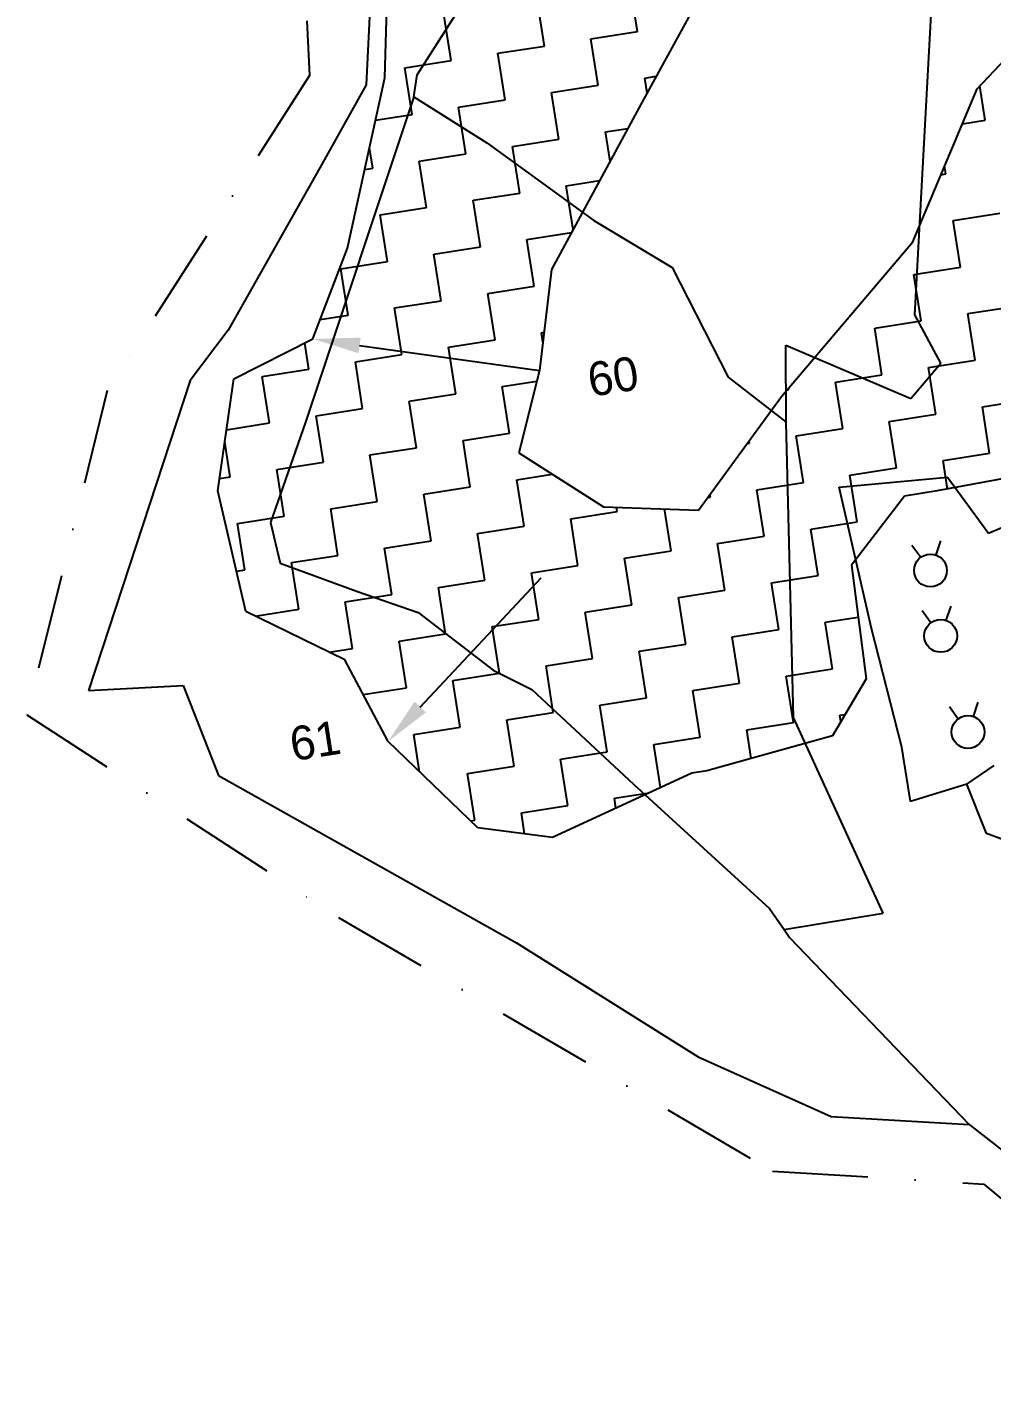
# Model space of a CAD drawing. Header units: metres. Extents: x 327602 to 331482, y 1805743 to 1809542.
# Drawn here: x 327602 to 328108, y 1806520 to 1807227 of the extents above; entities that cross this region are included whole.
import ezdxf
from ezdxf.enums import TextEntityAlignment as Align

# ---------------------------------------------------------------- set-up
doc = ezdxf.new("R2010")
doc.units = ezdxf.units.M
doc.header["$MEASUREMENT"] = 0
doc.linetypes.add('DASHDOT', pattern=[1, 0.5, -0.25, 0, -0.25])
for name, color, linetype in [('POLY_HATCH', 12, 'Continuous'), ('POLY_PARCEL', 6, 'Continuous'), ('POLY_WATER', 4, 'Continuous'), ('SYM_ARROW', 1, 'Continuous'), ('TEXT_PARCEL', 7, 'Continuous'), ('V_BOUND_STREAM_LINE', 7, 'DASHDOT')]:
    doc.layers.add(name, color=color, linetype=linetype)
doc.styles.add('TEXT_MAP', font='', dxfattribs={"height": 0.2})
doc.styles.get('TEXT_MAP').set_extended_font_data('Kruti Dev 050')

msp = doc.modelspace()

# ---------------------------------------------------------------- linework, layer by layer
for points in [[(328066.06, 1806955.44), (328070.73, 1806949.08)], [(328081.06, 1806957.79), (328078.56, 1806950.31)], [(328071.43, 1806921.15), (328076.09, 1806914.8)], [(328086.43, 1806923.5), (328083.93, 1806916.02)], [(328085.75, 1806870.7), (328090.42, 1806864.35)], [(328100.75, 1806873.05), (328098.25, 1806865.57)]]:
    msp.add_lwpolyline(points)
for centre in [(328075.83, 1806942.14), (328081.2, 1806907.85), (328095.52, 1806857.4)]:
    msp.add_circle(centre, 8.62)
at = {"layer": 'POLY_HATCH'}
for p, q in [((327789.46, 1807200.64), (327792.85, 1807330.01)), ((327961.47, 1807255.63), (327924.14, 1807187.44)), ((328100.32, 1807194.94), (328118.18, 1807213.72)), ((327769.85, 1807111.26), (327789.46, 1807200.64)), ((328066.51, 1807114.52), (328100.32, 1807194.94)), ((327924.14, 1807187.44), (327877, 1807100.14)), ((327751.7, 1807063.66), (327769.85, 1807111.26)), ((327997.6, 1807033.4), (328066.51, 1807114.52)), ((327877, 1807100.14), (327870.64, 1807047.09)), ((327710.16, 1807042.78), (327751.7, 1807063.66)), ((327870.64, 1807047.09), (327859.81, 1807003.84)), ((327701.77, 1806983.92), (327710.16, 1807042.78)), ((327954.12, 1806973.85), (327997.6, 1807033.4)), ((327859.81, 1807003.84), (327904.23, 1806975.63)), ((328133.84, 1806994.03), (328079.42, 1806983.91)), ((327716.47, 1806920.69), (327701.77, 1806983.92)), ((328062.24, 1806981.22), (328034.32, 1806944.88)), ((328079.42, 1806983.91), (328062.24, 1806981.22)), ((327904.23, 1806975.63), (327954.12, 1806973.85)), ((328034.32, 1806944.88), (328042.04, 1806885.35)), ((327768.46, 1806895.26), (327716.47, 1806920.69)), ((327791.16, 1806852.46), (327768.46, 1806895.26)), ((328042.04, 1806885.35), (328024.33, 1806855.4)), ((328024.33, 1806855.4), (327958.39, 1806837.09)), ((327838.27, 1806807.09), (327791.16, 1806852.46)), ((327950.58, 1806835.86), (327877.47, 1806802.04)), ((327958.39, 1806837.09), (327950.58, 1806835.86)), ((327877.47, 1806802.04), (327838.27, 1806807.09))]:
    msp.add_line(p, q, dxfattribs=at)
at = {"layer": 'POLY_HATCH', "linetype": 'Continuous'}
for p, q in [((327922.04, 1807224.99), (327918.22, 1807249.43)), ((327873.18, 1807217.34), (327869.35, 1807241.78)), ((327824.32, 1807209.69), (327820.49, 1807234.13)), ((327897.61, 1807221.17), (327922.04, 1807224.99)), ((327848.75, 1807213.52), (327873.18, 1807217.34)), ((327901.44, 1807196.74), (327897.61, 1807221.17)), ((327799.89, 1807205.87), (327824.32, 1807209.69)), ((327852.57, 1807189.09), (327848.75, 1807213.52)), ((327803.71, 1807181.44), (327799.89, 1807205.87)), ((327925.87, 1807200.56), (327931.83, 1807201.5)), ((327927.08, 1807192.82), (327925.87, 1807200.56)), ((327877, 1807192.91), (327901.44, 1807196.74)), ((328104.54, 1807178.48), (328101.73, 1807196.42)), ((327828.14, 1807185.26), (327852.57, 1807189.09)), ((327880.83, 1807168.48), (327877, 1807192.91)), ((327784.59, 1807178.44), (327803.71, 1807181.44)), ((327831.97, 1807160.83), (327828.14, 1807185.26)), ((327905.26, 1807172.31), (327916.95, 1807174.14)), ((327907.67, 1807156.94), (327905.26, 1807172.31)), ((328092.61, 1807176.61), (328104.54, 1807178.48)), ((327856.4, 1807164.66), (327880.83, 1807168.48)), ((327783.11, 1807153.18), (327781.41, 1807163.99)), ((327807.54, 1807157.01), (327831.97, 1807160.83)), ((327860.22, 1807140.23), (327856.4, 1807164.66)), ((327778.9, 1807152.52), (327783.11, 1807153.18)), ((327811.36, 1807132.58), (327807.54, 1807157.01)), ((328083.93, 1807150.22), (328083.27, 1807154.4)), ((327884.66, 1807144.05), (327902.19, 1807146.8)), ((327888.26, 1807121), (327884.66, 1807144.05)), ((328081.35, 1807149.82), (328083.93, 1807150.22)), ((327835.79, 1807136.4), (327860.22, 1807140.23)), ((327786.93, 1807128.75), (327811.36, 1807132.58)), ((327839.62, 1807111.97), (327835.79, 1807136.4)), ((328087.75, 1807125.79), (328112.19, 1807129.61)), ((327790.76, 1807104.32), (327786.93, 1807128.75)), ((328091.58, 1807101.36), (328087.75, 1807125.79)), ((327864.05, 1807115.79), (327887.43, 1807119.45)), ((327867.87, 1807091.36), (327864.05, 1807115.79)), ((327815.19, 1807108.14), (327839.62, 1807111.97)), ((327766.32, 1807100.49), (327790.76, 1807104.32)), ((327819.01, 1807083.71), (327815.19, 1807108.14)), ((328067.15, 1807097.53), (328091.58, 1807101.36)), ((327770.15, 1807076.06), (327766.32, 1807100.49)), ((328070.97, 1807073.1), (328067.15, 1807097.53)), ((327843.44, 1807087.54), (327867.87, 1807091.36)), ((327847.27, 1807063.11), (327843.44, 1807087.54)), ((327794.58, 1807079.89), (327819.01, 1807083.71)), ((328095.4, 1807076.93), (328119.84, 1807080.75)), ((327755.55, 1807073.78), (327770.15, 1807076.06)), ((327798.41, 1807055.46), (327794.58, 1807079.89)), ((328046.54, 1807069.28), (328070.97, 1807073.1)), ((328099.23, 1807052.5), (328095.4, 1807076.93)), ((327871.7, 1807066.93), (327873.04, 1807067.14)), ((327872.45, 1807062.16), (327871.7, 1807066.93)), ((328050.37, 1807044.85), (328046.54, 1807069.28)), ((327749.54, 1807047.81), (327747.4, 1807061.5)), ((327822.84, 1807059.28), (327847.27, 1807063.11)), ((327826.66, 1807034.85), (327822.84, 1807059.28)), ((327773.97, 1807051.63), (327798.41, 1807055.46)), ((328074.8, 1807048.67), (328099.23, 1807052.5)), ((327725.11, 1807043.98), (327749.54, 1807047.81)), ((327777.8, 1807027.2), (327773.97, 1807051.63)), ((328025.94, 1807041.02), (328050.37, 1807044.85)), ((328078.62, 1807024.24), (328074.8, 1807048.67)), ((327728.94, 1807019.55), (327725.11, 1807043.98)), ((327851.09, 1807038.68), (327869.24, 1807041.52)), ((327854.92, 1807014.25), (327851.09, 1807038.68)), ((328001.5, 1807037.2), (328001.4, 1807037.88)), ((328029.76, 1807016.59), (328025.94, 1807041.02)), ((327802.23, 1807031.03), (327826.66, 1807034.85)), ((327806.06, 1807006.59), (327802.23, 1807031.03)), ((328000.71, 1807037.07), (328001.5, 1807037.2)), ((328103.05, 1807028.06), (328127.49, 1807031.89)), ((327753.37, 1807023.38), (327777.8, 1807027.2)), ((327757.19, 1806998.94), (327753.37, 1807023.38)), ((328054.19, 1807020.41), (328078.62, 1807024.24)), ((328106.88, 1807003.63), (328103.05, 1807028.06)), ((327706.35, 1807016.01), (327728.94, 1807019.55)), ((328005.33, 1807012.76), (328029.76, 1807016.59)), ((328058.02, 1806995.98), (328054.19, 1807020.41)), ((327708.33, 1806991.29), (327705.45, 1807009.71)), ((327830.49, 1807010.42), (327854.92, 1807014.25)), ((327834.31, 1806985.99), (327830.49, 1807010.42)), ((327980.9, 1807008.94), (327980.69, 1807010.25)), ((328009.16, 1806988.33), (328005.33, 1807012.76)), ((327781.63, 1807002.77), (327806.06, 1807006.59)), ((327785.45, 1806978.34), (327781.63, 1807002.77)), ((327979.59, 1807008.73), (327980.9, 1807008.94)), ((328082.45, 1806999.81), (328106.88, 1807003.63)), ((327732.76, 1806995.12), (327757.19, 1806998.94)), ((327736.59, 1806970.69), (327732.76, 1806995.12)), ((328033.59, 1806992.16), (328058.02, 1806995.98)), ((328084.78, 1806984.9), (328082.45, 1806999.81)), ((327702.7, 1806990.41), (327708.33, 1806991.29)), ((327858.74, 1806989.81), (327877.31, 1806992.72)), ((327862.57, 1806965.38), (327858.74, 1806989.81)), ((327984.72, 1806984.51), (328009.16, 1806988.33)), ((328037.41, 1806967.73), (328033.59, 1806992.16)), ((327809.88, 1806982.16), (327834.31, 1806985.99)), ((327813.71, 1806957.73), (327809.88, 1806982.16)), ((327960.29, 1806980.68), (327960.08, 1806982.02)), ((327988.55, 1806960.08), (327984.72, 1806984.51)), ((327761.02, 1806974.51), (327785.45, 1806978.34)), ((327764.84, 1806950.08), (327761.02, 1806974.51)), ((327911.43, 1806973.03), (327911.06, 1806975.38)), ((327939.69, 1806952.43), (327936.23, 1806974.49)), ((327958.95, 1806980.47), (327960.29, 1806980.68)), ((327712.16, 1806966.86), (327736.59, 1806970.69)), ((327715.98, 1806942.43), (327712.16, 1806966.86)), ((327887, 1806969.21), (327911.43, 1806973.03)), ((327890.82, 1806944.78), (327887, 1806969.21)), ((328012.98, 1806963.9), (328037.41, 1806967.73)), ((327838.14, 1806961.56), (327862.57, 1806965.38)), ((327841.96, 1806937.13), (327838.14, 1806961.56)), ((327964.12, 1806956.25), (327988.55, 1806960.08)), ((328016.81, 1806939.47), (328012.98, 1806963.9)), ((327789.28, 1806953.91), (327813.71, 1806957.73)), ((327793.1, 1806929.48), (327789.28, 1806953.91)), ((327967.94, 1806931.82), (327964.12, 1806956.25)), ((327740.41, 1806946.26), (327764.84, 1806950.08)), ((327744.24, 1806921.83), (327740.41, 1806946.26)), ((327915.26, 1806948.6), (327939.69, 1806952.43)), ((327919.08, 1806924.17), (327915.26, 1806948.6)), ((327711.58, 1806941.74), (327715.98, 1806942.43)), ((327866.39, 1806940.95), (327890.82, 1806944.78)), ((327870.22, 1806916.52), (327866.39, 1806940.95)), ((327992.37, 1806935.65), (328016.81, 1806939.47)), ((327817.53, 1806933.3), (327841.96, 1806937.13)), ((327821.36, 1806908.87), (327817.53, 1806933.3)), ((327943.51, 1806928), (327967.94, 1806931.82)), ((327996.2, 1806911.22), (327992.37, 1806935.65)), ((327768.67, 1806925.65), (327793.1, 1806929.48)), ((327772.49, 1806901.22), (327768.67, 1806925.65)), ((327947.34, 1806903.56), (327943.51, 1806928)), ((327721.44, 1806918.26), (327744.24, 1806921.83)), ((327894.65, 1806920.35), (327919.08, 1806924.17)), ((327898.47, 1806895.91), (327894.65, 1806920.35)), ((328020.63, 1806915.04), (328037.84, 1806917.74)), ((327845.79, 1806912.7), (327870.22, 1806916.52)), ((327849.61, 1806888.26), (327845.79, 1806912.7)), ((327971.77, 1806907.39), (327996.2, 1806911.22)), ((328024.46, 1806890.61), (328020.63, 1806915.04)), ((327796.93, 1806905.05), (327821.36, 1806908.87)), ((327800.75, 1806880.61), (327796.93, 1806905.05)), ((327922.91, 1806899.74), (327947.34, 1806903.56)), ((327975.59, 1806882.96), (327971.77, 1806907.39)), ((327760.21, 1806899.3), (327772.49, 1806901.22)), ((327926.73, 1806875.31), (327922.91, 1806899.74)), ((327874.04, 1806892.09), (327898.47, 1806895.91)), ((327877.87, 1806867.66), (327874.04, 1806892.09)), ((328000.02, 1806886.78), (328024.46, 1806890.61)), ((327825.18, 1806884.44), (327849.61, 1806888.26)), ((327829.01, 1806860.01), (327825.18, 1806884.44)), ((327951.16, 1806879.13), (327975.59, 1806882.96)), ((328003.85, 1806862.35), (328000.02, 1806886.78)), ((327778.11, 1806877.07), (327800.75, 1806880.61)), ((327902.3, 1806871.48), (327926.73, 1806875.31)), ((327954.99, 1806854.7), (327951.16, 1806879.13)), ((327906.13, 1806847.05), (327902.3, 1806871.48)), ((327853.44, 1806863.83), (327877.87, 1806867.66)), ((327857.26, 1806839.4), (327853.44, 1806863.83)), ((327979.42, 1806858.53), (328003.85, 1806862.35)), ((328028.28, 1806866.18), (328030.95, 1806866.6)), ((328028.79, 1806862.94), (328028.28, 1806866.18)), ((327804.58, 1806856.18), (327829.01, 1806860.01)), ((327807.64, 1806836.59), (327804.58, 1806856.18)), ((327930.56, 1806850.88), (327954.99, 1806854.7)), ((327981.76, 1806843.58), (327979.42, 1806858.53)), ((327881.69, 1806843.23), (327906.13, 1806847.05)), ((327934.1, 1806828.24), (327930.56, 1806850.88)), ((327885.52, 1806818.8), (327881.69, 1806843.23)), ((327832.83, 1806835.58), (327857.26, 1806839.4)), ((327836.66, 1806811.15), (327832.83, 1806835.58)), ((327909.95, 1806822.62), (327928.1, 1806825.46)), ((327861.09, 1806814.97), (327885.52, 1806818.8)), ((327910.76, 1806817.44), (327909.95, 1806822.62)), ((327862.82, 1806803.93), (327861.09, 1806814.97)), ((327834.42, 1806810.8), (327836.66, 1806811.15))]:
    msp.add_line(p, q, dxfattribs=at)
at = {"layer": 'POLY_PARCEL'}
for p, q in [((327806.45, 1807202.21), (327841.33, 1807257.33)), ((328067.58, 1807076.25), (328077.71, 1807262.85)), ((327804.58, 1807190.77), (327806.45, 1807202.21)), ((327804.58, 1807190.77), (327747.88, 1807019.94)), ((327804.58, 1807190.77), (327842.99, 1807166.63)), ((327842.99, 1807166.63), (327899.11, 1807125.75)), ((327899.11, 1807125.75), (327940.26, 1807101.14)), ((327940.26, 1807101.14), (327969.68, 1807043.67)), ((328081.32, 1807050.9), (328067.58, 1807076.25)), ((328000.02, 1807020.03), (327999.93, 1807060.34)), ((327999.93, 1807060.34), (328065.55, 1807032.47)), ((328065.55, 1807032.47), (328081.32, 1807050.9)), ((327969.68, 1807043.67), (328000.02, 1807020.03)), ((327747.88, 1807019.94), (327729.47, 1806967.39)), ((328003.88, 1806864.94), (328000.02, 1807020.03)), ((328027.85, 1806985.81), (328084.72, 1806991.17)), ((328084.72, 1806991.17), (328106.2, 1806961.72)), ((328044.88, 1806911.73), (328027.85, 1806985.81)), ((327729.47, 1806967.39), (327734.59, 1806946.02)), ((328106.2, 1806961.72), (328113.2, 1806964.78)), ((327734.59, 1806946.02), (327775.11, 1806931.07)), ((327775.11, 1806931.07), (327807.02, 1806920.1)), ((327807.02, 1806920.1), (327846.38, 1806889.9)), ((328060.84, 1806849.48), (328044.88, 1806911.73)), ((327846.38, 1806889.9), (327866.61, 1806879.77)), ((327866.61, 1806879.77), (327919.92, 1806829.96)), ((328051.02, 1806762.34), (328003.88, 1806864.94)), ((328065.32, 1806820.92), (328060.84, 1806849.48)), ((328094.97, 1806829.99), (328109.31, 1806839.81)), ((327919.92, 1806829.96), (327991.38, 1806764.87)), ((328094.97, 1806829.99), (328065.32, 1806820.92)), ((328105.24, 1806804.11), (328094.97, 1806829.99)), ((328120.33, 1806798.49), (328105.24, 1806804.11)), ((327991.38, 1806764.87), (327998.98, 1806753.72)), ((327998.98, 1806753.72), (328051.02, 1806762.34)), ((327998.98, 1806753.72), (328001.75, 1806749.65)), ((328001.75, 1806749.65), (328096.1, 1806651.41))]:
    msp.add_line(p, q, dxfattribs=at)
at = {"layer": 'POLY_WATER'}
for p, q in [((327785.77, 1807323.66), (327779.61, 1807196.96)), ((327779.61, 1807196.96), (327755.31, 1807153.45)), ((327755.31, 1807153.45), (327707.29, 1807068.24)), ((327707.29, 1807068.24), (327687.24, 1807041.79)), ((327687.24, 1807041.79), (327633.87, 1806879.12)), ((327633.87, 1806879.12), (327683.58, 1806881.73)), ((327683.58, 1806881.73), (327702.2, 1806834.57)), ((327702.2, 1806834.57), (327858.54, 1806746.83)), ((327858.54, 1806746.83), (327953.98, 1806687)), ((327953.98, 1806687), (328023.71, 1806655.62)), ((328023.71, 1806655.62), (328096.1, 1806651.41)), ((328096.1, 1806651.41), (328184.69, 1806582.41))]:
    msp.add_line(p, q, dxfattribs=at)
at = {"layer": 'SYM_ARROW'}
for p, q in [((327776.19, 1807060.25), (327870.64, 1807047.09)), ((327808.06, 1806870.52), (327871.53, 1806938.33))]:
    msp.add_line(p, q, dxfattribs=at)
for points in [[(327775.62, 1807056.17), (327776.76, 1807064.33), (327751.7, 1807063.66)], [(327811.07, 1806867.7), (327805.05, 1806873.33), (327791.16, 1806852.46)]]:
    msp.add_solid(points, dxfattribs=at)
at = {"layer": 'V_BOUND_STREAM_LINE', "ltscale": 100}
for p, q in [((327743.29, 1807330.49), (327749.97, 1807201.85)), ((327749.97, 1807201.85), (327643.79, 1807036.55)), ((327643.79, 1807036.55), (327601.6, 1806866.39)), ((327601.6, 1806866.39), (327765.2, 1806760.05)), ((327765.2, 1806760.05), (327992.98, 1806626.98)), ((327992.98, 1806626.98), (328103.8, 1806620.17)), ((328103.8, 1806620.17), (328223.65, 1806519.99))]:
    msp.add_line(p, q, dxfattribs=at)

# ---------------------------------------------------------------- texts
at = {"layer": 'TEXT_PARCEL', "style": 'TEXT_MAP'}
for s, p in [('60', (327909.19, 1807044.06)), ('61', (327752.86, 1806852.91))]:
    msp.add_text(s, height=17.805, rotation=8.89835, dxfattribs=at).set_placement(p, align=Align.MIDDLE)

doc.saveas('drawing.dxf')
